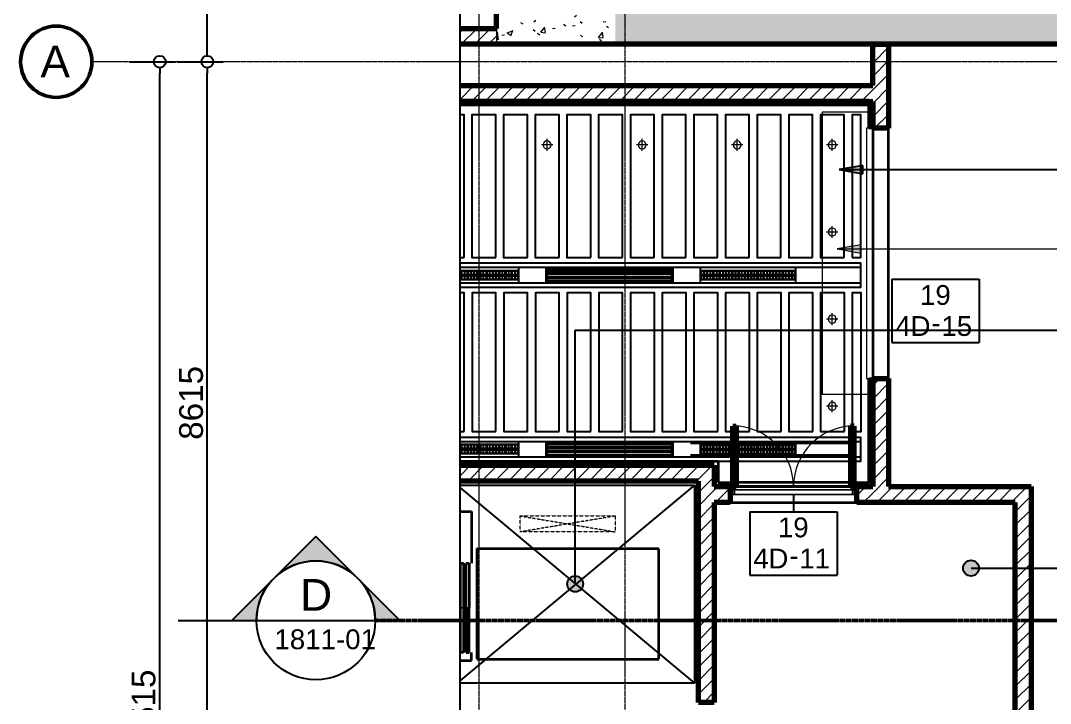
# Model space of a CAD drawing. Header units: millimetres. Extents: x -854916 to -774632, y -17723 to 22431.
# Drawn here: x -854916 to -841913, y 4092 to 12714 of the extents above; entities that cross this region are included whole.
import ezdxf
from ezdxf.enums import TextEntityAlignment as Align
from ezdxf.xclip import XClip

# ---------------------------------------------------------------- set-up
doc = ezdxf.new("R2010")
doc.units = ezdxf.units.MM
doc.header["$XCLIPFRAME"] = 2
for name, pattern in [('DPA_Grid _ Level 100', [10, 5.5, -1.6, 1.3, -1.6]), ('DPA_Hidden 500', [1.4, 0.8, -0.6]), ('DPA_Overhead 100', [2.75, 1.75, -1]), ('Hidden', [7.2, 4.7, -2.5]), ('Overhead', [3.96875, 2.38125, -1.5875])]:
    doc.linetypes.add(name, pattern=pattern)
for name, color, linetype in [('000 - WIPEOUT', 250, 'Continuous'), ('001 - ASCESSORIES', 251, 'Continuous'), ('A04_TUBE SERIES', 2, 'Continuous'), ('A11_ALU.SOLID SHEET', 2, 'Continuous')]:
    doc.layers.add(name, color=color, linetype=linetype)
for name, color, linetype, lineweight in [('008 - LIGHTING', 1, 'Continuous', 9), ('_ _ A-DETL-OPENING', 1, 'Continuous', 25), ('A-ANNO-DIMS', 1, 'Continuous', 9), ('A-DETL-GENF', 2, 'Continuous', 9), ('A-DETL-GENF-HDLN', 2, 'Overhead', 9), ('A-DOOR', 3, 'Continuous', 70), ('A-DOOR-E', 2, 'Continuous', 25), ('A-DOOR-FRAM', 3, 'Continuous', 25), ('A-DOOR-HDLN', 2, 'Continuous', 9), ('A-DOOR-IDEN', 3, 'Continuous', 25), ('A-FLOR-OVHD', 2, 'DPA_Overhead 100', 25), ('A-GENM', 1, 'Continuous', 9), ('A-GENM-HDLN', 2, 'DPA_Hidden 500', 9), ('A-ROOM-IDEN', 3, 'Continuous', 25), ('A-WALL', 5, 'Continuous', 35), ('A-WALL-FNSH', 2, 'Continuous', 35), ('A-WALL-PATT', 1, 'Continuous', 35), ('E-LITE-EQPM', 2, 'Continuous', 35), ('G-ANNO-SECL', 3, 'Continuous', 9), ('G-ANNO-TEXT', 3, 'Continuous', 9), ('S-GRID', 251, 'Continuous', 9), ('S-GRID-IDEN', 3, 'Continuous', 50), ('WALL-E', 2, 'Continuous', 35)]:
    doc.layers.add(name, color=color, linetype=linetype, lineweight=lineweight)
doc.styles.add('Arial', font='arial.ttf', dxfattribs={"height": 400})
doc.styles.add('Arial_1', font='arial.ttf', dxfattribs={"height": 250})
doc.styles.add('Arial_2', font='arial.ttf', dxfattribs={"height": 300})
doc.styles.add('Arial_3', font='arial.ttf', dxfattribs={"height": 2.5})
doc.dimstyles.new('DPA-DIM-3_0_C-C', dxfattribs={"dimscale": 304.8, "dimtxt": 306.07782, "dimasz": 0.492126, "dimexe": 0.656168, "dimexo": 0.0625, "dimgap": 0.164042, "dimtad": 1, "dimdec": 0, "dimzin": 0, "dimdsep": 46, "dimtxsty": 'Arial_2', "dimblk1": 'DOTBLANK', "dimblk2": 'DOTBLANK', "dimsah": 1, "dimcen": 0.09, "dimdle": 0.656168, "dimadec": 8, "dimazin": 0, "dimtfac": 1, "dimtdec": 4, "dimtix": 1, "dimtmove": 0, "dimatfit": 3, "dimfxl": 1.312336, "dimfxlon": 1, "dimtvp": 1, "dimtolj": 1, "dimtzin": 0, "dimarcsym": 2})
pattern_1 = [(50, (0, 0), (728.7365, -63.75582), [76.2, -838.2]), (355, (0, 0), (-140.9716, 764.2276), [60.96, -670.56]), (100.451, (60.7, -5.3), (587.77, 700.46675), [64.76, -712.36]), (46.184, (0, 203.2), (1084.3162, -168.171), [114.3, -1257.3]), (96.636, (90.4, 189.2), (949.6099, 989.7098), [97.14, -1068.54]), (351.184, (0, 203.2), (949.6206, 989.7012), [91.44, -1005.84]), (21, (101.6, 152.4), (606.45787, -409.06057), [76.2, -838.2]), (326, (101.6, 152.4), (247.20834, 736.7529), [60.96, -670.56]), (71.451, (152.14, 118.3), (853.66825, 327.6855), [64.76, -712.36]), (37.5, (0, 0), (12.35469, 338.22012), [33.528, -628.904, 33.528, -647.192, -673.1]), (37.5, (0, 0), (12.35469, 338.22012), [-1343.152, 33.528, -639.572]), (7.5, (0, 0), (267.27887, 400.72213), [33.528, -354.584, 33.528, -613.664, -256.54]), (7.5, (0, 0), (267.27887, 400.72213), [-1035.304, 33.528, -223.012]), (327.5, (-226.57, 0), (542.36333, -22.915345), [33.528, -220.472, 33.528, -758.952, -1051.56]), (327.5, (-226.57, 0), (542.36333, -22.915345), [-1046.48, 33.528, -1018.032]), (317.5, (-328.17, 0), (592.51696, 101.7071), [33.528, -296.672, 33.528, -492.76, -746.76]), (317.5, (-328.17, 0), (592.51696, 101.7071), [-856.488, 33.528, -713.232])]
pattern_2 = [(45, (0, 0), (-84.852814, 84.852814), [])]
pattern_3 = [(45, (0, 0), (-212.13203, 212.13203), []), (135, (0, 0), (-212.13203, -212.13203), [])]

# ---------------------------------------------------------------- blocks, each defined once
blk = doc.blocks.new('LIFT-OTIS - Lift - 1400x2300-For Station-11454546-4231-01 ENLARGED MULTI-PURPOSE LEVEL - REFLECTED CEILING PLAN - SHEET 2')
at = {"layer": 'A-DETL-GENF-HDLN'}
for p, q in [((-1034, 2175), (-834, 2175)), ((-1034, 975), (-1034, 2175)), ((-1034, 2175), (-834, 975)), ((-1034, 975), (-834, 2175)), ((-834, 2175), (-834, 975)), ((-834, 975), (-1034, 975))]:
    blk.add_line(p, q, dxfattribs=at)
at = {"layer": 'A-GENM', "linetype": 'Hidden', "lineweight": 35}
for p, q in [((-625, 425), (-625, 2725)), ((775, 2725), (-625, 2725)), ((775, 425), (775, 2725)), ((-625, 425), (775, 425)), ((-1090, 360), (-440, 360)), ((-1090, 210), (-1090, 360)), ((-440, 290), (-440, 330)), ((-440, 330), (125, 330)), ((125, 290), (-440, 290)), ((-440, 220), (-440, 260)), ((-440, 260), (125, 260)), ((690, 330), (125, 330)), ((125, 290), (690, 290)), ((125, 260), (690, 260)), ((790, 360), (690, 360)), ((690, 290), (690, 330)), ((690, 260), (690, 220)), ((790, 210), (790, 360)), ((125, 220), (-440, 220)), ((690, 220), (125, 220))]:
    blk.add_line(p, q, dxfattribs=at)
at = {"layer": 'A-GENM'}
for p, q in [((125, 330), (125, 290)), ((125, 260), (125, 220)), ((125, 220), (125, 260))]:
    blk.add_line(p, q, dxfattribs=at)
at = {"layer": 'A-GENM-HDLN'}
blk.add_line((775, 425), (775, 1350), dxfattribs=at)
blk = doc.blocks.new('M_Door-Overhead-Rolling - RS-18924031-4231-01 ENLARGED MULTI-PURPOSE LEVEL - REFLECTED CEILING PLAN - SHEET 2')
at = {"layer": 'A-DOOR', "lineweight": 9}
for p, q in [((1580, -100), (-1580, -100)), ((-1580, -100), (-1580, -180)), ((1580, -180), (1580, -100)), ((-1580, -180), (1580, -180))]:
    blk.add_line(p, q, dxfattribs=at)
at = {"layer": 'A-DOOR-HDLN'}
for p, q in [((-1783.2, -100), (-1580, -100)), ((-1783.2, -100), (-1783.2, -738.8)), ((1580, -100), (1783.2, -100)), ((1783.2, -100), (1783.2, -738.8)), ((-1783.2, -738.8), (1783.2, -738.8))]:
    blk.add_line(p, q, dxfattribs=at)
blk = doc.blocks.new('DPA_DR-DB-SW - D22_1600x2550 mm-12779480-4231-01 ENLARGED MULTI-PURPOSE LEVEL - REFLECTED CEILING PLAN - SHEET 2')
at = {"layer": 'A-DOOR'}
for p, q in [((-765, 871.35), (-722, 871.35)), ((-765, 106.35), (-765, 871.35)), ((-722, 871.35), (-722, 106.35)), ((722, 871.35), (722, 106.35)), ((765, 871.35), (722, 871.35)), ((765, 106.35), (765, 871.35)), ((-722, 106.35), (-765, 106.35)), ((722, 106.35), (765, 106.35))]:
    blk.add_line(p, q, dxfattribs=at)
at = {"layer": 'A-DOOR-E', "lineweight": 9}
for centre, start, end in [((-765, 106.35), 360, 90), ((765, 106.35), 90, 180)]:
    blk.add_arc(centre, 765, start, end, dxfattribs=at)
at = {"layer": 'A-DOOR-FRAM'}
for p, q in [((-800, 106.35), (-765, 106.35)), ((-800, 6.35), (-800, 106.35)), ((-750, 6.35), (-800, 6.35)), ((-765, 106.35), (-765, 63.35)), ((-765, 63.35), (-750, 63.35)), ((-750, 63.35), (-750, 6.35)), ((750, 6.35), (750, 63.35)), ((750, 63.35), (765, 63.35)), ((800, 6.35), (750, 6.35)), ((765, 63.35), (765, 106.35)), ((765, 106.35), (800, 106.35)), ((800, 106.35), (800, 6.35))]:
    blk.add_line(p, q, dxfattribs=at)
at = {"layer": 'A-DOOR-FRAM', "lineweight": 9}
for p, q in [((-800, 106.35), (800, 106.35)), ((-800, 6.35), (-800, 106.35)), ((800, 6.35), (-800, 6.35)), ((765, 106.35), (-765, 106.35)), ((-765, 106.35), (-765, 63.35)), ((-765, 63.35), (765, 63.35)), ((750, 63.35), (-750, 63.35)), ((-750, 63.35), (-750, 6.35)), ((-750, 6.35), (750, 6.35)), ((750, 6.35), (750, 63.35)), ((765, 63.35), (765, 106.35)), ((800, 106.35), (800, 6.35))]:
    blk.add_line(p, q, dxfattribs=at)
blk = doc.blocks.new('LGF_DL_SAA_LowPower_DL1a - LGF_DL_SAA_LowPower_DL1a-8832329-4231-01 ENLARGED MULTI-PURPOSE LEVEL - REFLECTED CEILING PLAN - SHEET 2')
at = {"layer": 'A-DETL-GENF'}
for p, q in [((72.5, 0), (-72.5, 0)), ((0, 75), (0, -75))]:
    blk.add_line(p, q, dxfattribs=at)
blk.add_circle((0, 0), 50, dxfattribs=at)
blk = doc.blocks.new('Section - Section Head-531884-4231-01 ENLARGED MULTI-PURPOSE LEVEL - REFLECTED CEILING PLAN - SHEET 2')
at = {"layer": 'G-ANNO-SECL'}
h = blk.add_hatch(color=256, dxfattribs=at)
edge = h.paths.add_edge_path()
edge.add_line((-12.8, 5.3), (-7.5, 10.61))
edge.add_line((-7.5, 10.61), (-2.2, 5.3))
edge.add_arc((-7.5, 0), 7.5, 45, 135)
h = blk.add_hatch(color=256, dxfattribs=at)
edge = h.paths.add_edge_path()
edge.add_arc((-7.5, 0), 7.5, 0, 45)
edge.add_line((-2.2, 5.3), (3.11, 0))
edge.add_line((3.11, 0), (0, 0))
edge = h.paths.add_edge_path()
edge.add_line((-15, 0), (-18.11, 0))
edge.add_line((-18.11, 0), (-12.8, 5.3))
edge.add_arc((-7.5, 0), 7.5, 135, 180)
at = {"layer": 'G-ANNO-SECL', "lineweight": 25}
for p, q in [((-7.5, 10.61), (-18.11, 0)), ((-7.5, 10.61), (-12.8, 5.3)), ((3.11, 0), (-7.5, 10.61)), ((-2.2, 5.3), (-7.5, 10.61)), ((-12.8, 5.3), (-18.11, 0)), ((3.11, 0), (-2.2, 5.3)), ((-18.11, 0), (-15, 0)), ((-18.11, 0), (-15, 0)), ((0, 0), (3.11, 0)), ((0, 0), (3.11, 0))]:
    blk.add_line(p, q, dxfattribs=at)
blk.add_circle((-7.5, 0), 7.5, dxfattribs=at)
for start, end in [(45, 135), (135, 180), (0, 45)]:
    blk.add_arc((-7.5, 0), 7.5, start, end, dxfattribs=at)
blk = doc.blocks.new('DPA_Door Tag - Standard-4918896-4231-01 ENLARGED MULTI-PURPOSE LEVEL - REFLECTED CEILING PLAN - SHEET 2')
at = {"layer": 'A-DOOR-IDEN'}
for p, q in [((-5.5, 4), (-5.5, -4)), ((-5.5, 4), (5.5, 4)), ((5.5, 4), (5.5, -4)), ((-5.5, -4), (5.5, -4))]:
    blk.add_line(p, q, dxfattribs=at)
at = {"layer": 'A-DOOR-IDEN', "lineweight": 9, "insert": (-0.53, -0.28), "char_height": 2.5, "width": 1.443, "attachment_point": 1, "style": 'Arial_3'}
blk.add_mtext('-', dxfattribs=at)
blk = doc.blocks.new('*U226')
blk.add_wipeout([(-25, 0), (25, 0), (25, 26550), (-25, 26550)]).dxf.layer = '000 - WIPEOUT'
at = {"layer": 'A04_TUBE SERIES', "color": 0}
blk.add_lwpolyline([(-25, 0), (25, 0), (25, 26550), (-25, 26550)], close=True, dxfattribs=at)
at = {"layer": 'Defpoints', "color": 250, "flags": 1}
blk.add_attdef('EXTR.OVL-LENGTH_', (-33, -9), '', height=5, dxfattribs=at)
blk = doc.blocks.new('*U227')
blk.add_wipeout([(-25, 0), (25, 0), (25, 26550), (-25, 26550)]).dxf.layer = '000 - WIPEOUT'
at = {"layer": 'A04_TUBE SERIES', "color": 0}
blk.add_lwpolyline([(-25, 0), (25, 0), (25, 26550), (-25, 26550)], close=True, dxfattribs=at)
at = {"layer": 'Defpoints', "color": 250, "flags": 1}
blk.add_attdef('EXTR.OVL-LENGTH_', (-33, -9), '', height=5, dxfattribs=at)
blk = doc.blocks.new('*U223')
at = {"color": 1}
blk.add_wipeout([(600, -60), (-600, -60), (-600, 60), (600, 60)], dxfattribs=at).dxf.layer = '000 - WIPEOUT'
at = {"layer": '001 - ASCESSORIES', "color": 0}
blk.add_lwpolyline([(600, -60), (-600, -60), (-600, 60), (600, 60)], close=True, dxfattribs=at)
at = {"layer": '001 - ASCESSORIES'}
for points in [[(-593, -55), (-598, -55), (-598, 55), (-593, 55)], [(595, -55), (-595, -55), (-595, 55), (595, 55)], [(-559, -55), (-554, -55), (-554, 55), (-559, 55)], [(-514, -55), (-519, -55), (-519, 55), (-514, 55)], [(-479, -55), (-474, -55), (-474, 55), (-479, 55)], [(-435, -55), (-440, -55), (-440, 55), (-435, 55)], [(-400, -55), (-395, -55), (-395, 55), (-400, 55)], [(-355, -55), (-360, -55), (-360, 55), (-355, 55)], [(-320, -55), (-315, -55), (-315, 55), (-320, 55)], [(-276, -55), (-281, -55), (-281, 55), (-276, 55)], [(-241, -55), (-236, -55), (-236, 55), (-241, 55)], [(-196, -55), (-201, -55), (-201, 55), (-196, 55)], [(-161, -55), (-156, -55), (-156, 55), (-161, 55)], [(-117, -55), (-122, -55), (-122, 55), (-117, 55)], [(-82, -55), (-77, -55), (-77, 55), (-82, 55)], [(-37, -55), (-42, -55), (-42, 55), (-37, 55)], [(-3, -55), (3, -55), (3, 55), (-3, 55)], [(42, -55), (37, -55), (37, 55), (42, 55)], [(77, -55), (82, -55), (82, 55), (77, 55)], [(122, -55), (117, -55), (117, 55), (122, 55)], [(156, -55), (161, -55), (161, 55), (156, 55)], [(201, -55), (196, -55), (196, 55), (201, 55)], [(236, -55), (241, -55), (241, 55), (236, 55)], [(281, -55), (276, -55), (276, 55), (281, 55)], [(315, -55), (320, -55), (320, 55), (315, 55)], [(360, -55), (355, -55), (355, 55), (360, 55)], [(395, -55), (400, -55), (400, 55), (395, 55)], [(440, -55), (435, -55), (435, 55), (440, 55)], [(474, -55), (479, -55), (479, 55), (474, 55)], [(519, -55), (514, -55), (514, 55), (519, 55)], [(554, -55), (559, -55), (559, 55), (554, 55)], [(598, -55), (593, -55), (593, 55), (598, 55)]]:
    blk.add_lwpolyline(points, close=True, dxfattribs=at)
for points in [[(-593, 10), (-559, 10)], [(-554, 10), (-519, 10)], [(-514, 10), (-479, 10)], [(-474, 10), (-440, 10)], [(-435, 10), (-400, 10)], [(-395, 10), (-360, 10)], [(-355, 10), (-320, 10)], [(-315, 10), (-281, 10)], [(-276, 10), (-241, 10)], [(-236, 10), (-201, 10)], [(-196, 10), (-161, 10)], [(-156, 10), (-122, 10)], [(-117, 10), (-82, 10)], [(-77, 10), (-42, 10)], [(-37, 10), (-3, 10)], [(3, 10), (37, 10)], [(42, 10), (77, 10)], [(82, 10), (117, 10)], [(122, 10), (156, 10)], [(161, 10), (196, 10)], [(201, 10), (236, 10)], [(241, 10), (276, 10)], [(281, 10), (315, 10)], [(320, 10), (355, 10)], [(360, 10), (395, 10)], [(400, 10), (435, 10)], [(440, 10), (474, 10)], [(479, 10), (514, 10)], [(519, 10), (554, 10)], [(559, 10), (593, 10)], [(-593, -10), (-559, -10)], [(-554, -10), (-519, -10)], [(-514, -10), (-479, -10)], [(-474, -10), (-440, -10)], [(-435, -10), (-400, -10)], [(-395, -10), (-360, -10)], [(-355, -10), (-320, -10)], [(-315, -10), (-281, -10)], [(-276, -10), (-241, -10)], [(-236, -10), (-201, -10)], [(-196, -10), (-161, -10)], [(-156, -10), (-122, -10)], [(-117, -10), (-82, -10)], [(-77, -10), (-42, -10)], [(-37, -10), (-3, -10)], [(3, -10), (37, -10)], [(42, -10), (77, -10)], [(82, -10), (117, -10)], [(122, -10), (156, -10)], [(161, -10), (196, -10)], [(201, -10), (236, -10)], [(241, -10), (276, -10)], [(281, -10), (315, -10)], [(320, -10), (355, -10)], [(360, -10), (395, -10)], [(400, -10), (435, -10)], [(440, -10), (474, -10)], [(479, -10), (514, -10)], [(519, -10), (554, -10)], [(559, -10), (593, -10)]]:
    blk.add_lwpolyline(points, dxfattribs=at)
blk = doc.blocks.new('*U280')
blk.add_point((0, 0))
at = {"layer": 'Defpoints', "color": 250}
blk.add_text('AL.SHEET-HAT-TYPE-C', height=7, rotation=270, dxfattribs=at).set_placement((15, 0), align=Align.BOTTOM_CENTER)
blk.add_wipeout([(0, -100), (350, -100), (350, 100), (0, 100)]).dxf.layer = '000 - WIPEOUT'
at = {"layer": 'A11_ALU.SOLID SHEET', "color": 0}
blk.add_lwpolyline([(0, -100), (350, -100), (350, 100), (0, 100)], close=True, dxfattribs=at)
blk = doc.blocks.new('*U220')
at = {"layer": '001 - ASCESSORIES', "color": 0, "linetype": 'ByBlock'}
blk.add_lwpolyline([(800, 87), (-800, 87), (-800, -87), (800, -87)], close=True, dxfattribs=at)
at = {"layer": '001 - ASCESSORIES', "linetype": 'ByBlock'}
for points in [[(-782, 69), (782, 69), (782, -69), (-782, -69)], [(782, 36), (-782, 36), (-782, 16), (782, 16)], [(-782, -16), (782, -16), (782, -36), (-782, -36)]]:
    blk.add_lwpolyline(points, close=True, dxfattribs=at)
for points in [[(782, 26), (-782, 26)], [(-782, -26), (782, -26)]]:
    blk.add_lwpolyline(points, dxfattribs=at)
blk = doc.blocks.new('*U222')
blk.add_wipeout([(-25, 0), (25, 0), (25, 12350), (-25, 12350)]).dxf.layer = '000 - WIPEOUT'
at = {"layer": 'A04_TUBE SERIES', "color": 0}
blk.add_lwpolyline([(-25, 0), (25, 0), (25, 12350), (-25, 12350)], close=True, dxfattribs=at)
at = {"layer": 'Defpoints', "color": 250, "flags": 1}
blk.add_attdef('EXTR.OVL-LENGTH_', (-33, -9), '', height=5, dxfattribs=at)
blk = doc.blocks.new('*U377')
blk.add_point((0, 0))
at = {"layer": 'Defpoints', "color": 250}
blk.add_text('AL.SHEET-HAT-TYPE-C', height=7, rotation=270, dxfattribs=at).set_placement((15, 0), align=Align.BOTTOM_CENTER)
blk.add_wipeout([(0, -100), (824, -100), (824, 100), (0, 100)]).dxf.layer = '000 - WIPEOUT'
at = {"layer": 'A11_ALU.SOLID SHEET', "color": 0}
blk.add_lwpolyline([(0, -100), (824, -100), (824, 100), (0, 100)], close=True, dxfattribs=at)
blk = doc.blocks.new('*U346')
at = {"color": 3}
for points in [[(-875, 5950), (875, 5950), (875, 5650), (-875, 5650)], [(-875, 5550), (875, 5550), (875, 5250), (-875, 5250)], [(-875, 5150), (875, 5150), (875, 4850), (-875, 4850)], [(-875, 4750), (875, 4750), (875, 4450), (-875, 4450)], [(-875, 4350), (875, 4350), (875, 4050), (-875, 4050)], [(-875, 3950), (875, 3950), (875, 3650), (-875, 3650)], [(-875, 3550), (875, 3550), (875, 3250), (-875, 3250)], [(-875, 3150), (875, 3150), (875, 2850), (-875, 2850)], [(-875, 2750), (875, 2750), (875, 2450), (-875, 2450)], [(-875, 2350), (875, 2350), (875, 2050), (-875, 2050)], [(-875, 1950), (875, 1950), (875, 1650), (-875, 1650)], [(-875, 1550), (875, 1550), (875, 1250), (-875, 1250)], [(-875, 1150), (875, 1150), (875, 850), (-875, 850)], [(-875, 750), (875, 750), (875, 450), (-875, 450)], [(-875, 350), (875, 350), (875, 50), (-875, 50)], [(-875, -50), (875, -50), (875, -350), (-875, -350)], [(-875, -450), (875, -450), (875, -750), (-875, -750)], [(-875, -850), (875, -850), (875, -1150), (-875, -1150)], [(-875, -1250), (875, -1250), (875, -1550), (-875, -1550)], [(-875, -1650), (875, -1650), (875, -1950), (-875, -1950)], [(-875, -2050), (875, -2050), (875, -2350), (-875, -2350)], [(-875, -2450), (875, -2450), (875, -2750), (-875, -2750)], [(-875, -2850), (875, -2850), (875, -3150), (-875, -3150)], [(-875, -3250), (875, -3250), (875, -3550), (-875, -3550)], [(-875, -3650), (875, -3650), (875, -3950), (-875, -3950)], [(-875, -4050), (875, -4050), (875, -4350), (-875, -4350)], [(-875, -4450), (875, -4450), (875, -4750), (-875, -4750)], [(-875, -4850), (875, -4850), (875, -5150), (-875, -5150)], [(-875, -5250), (875, -5250), (875, -5550), (-875, -5550)], [(-875, -5650), (875, -5650), (875, -5950), (-875, -5950)]]:
    blk.add_wipeout(points, dxfattribs=at).dxf.layer = '000 - WIPEOUT'
at = {"layer": 'A11_ALU.SOLID SHEET', "color": 0, "linetype": 'ByBlock'}
for points in [[(-875, 5650), (875, 5650), (875, 5950), (-875, 5950)], [(-875, 5250), (875, 5250), (875, 5550), (-875, 5550)], [(-875, 4850), (875, 4850), (875, 5150), (-875, 5150)], [(-875, 4450), (875, 4450), (875, 4750), (-875, 4750)], [(-875, 4050), (875, 4050), (875, 4350), (-875, 4350)], [(-875, 3650), (875, 3650), (875, 3950), (-875, 3950)], [(-875, 3250), (875, 3250), (875, 3550), (-875, 3550)], [(-875, 2850), (875, 2850), (875, 3150), (-875, 3150)], [(-875, 2450), (875, 2450), (875, 2750), (-875, 2750)], [(-875, 2050), (875, 2050), (875, 2350), (-875, 2350)], [(-875, 1650), (875, 1650), (875, 1950), (-875, 1950)], [(-875, 1250), (875, 1250), (875, 1550), (-875, 1550)], [(-875, 850), (875, 850), (875, 1150), (-875, 1150)], [(-875, 450), (875, 450), (875, 750), (-875, 750)], [(-875, 50), (875, 50), (875, 350), (-875, 350)], [(-875, -350), (875, -350), (875, -50), (-875, -50)], [(-875, -750), (875, -750), (875, -450), (-875, -450)], [(-875, -1150), (875, -1150), (875, -850), (-875, -850)], [(-875, -1550), (875, -1550), (875, -1250), (-875, -1250)], [(-875, -1950), (875, -1950), (875, -1650), (-875, -1650)], [(-875, -2350), (875, -2350), (875, -2050), (-875, -2050)], [(-875, -2750), (875, -2750), (875, -2450), (-875, -2450)], [(-875, -3150), (875, -3150), (875, -2850), (-875, -2850)], [(-875, -3550), (875, -3550), (875, -3250), (-875, -3250)], [(-875, -3950), (875, -3950), (875, -3650), (-875, -3650)], [(-875, -4350), (875, -4350), (875, -4050), (-875, -4050)], [(-875, -4750), (875, -4750), (875, -4450), (-875, -4450)], [(-875, -5150), (875, -5150), (875, -4850), (-875, -4850)], [(-875, -5550), (875, -5550), (875, -5250), (-875, -5250)], [(-875, -5950), (875, -5950), (875, -5650), (-875, -5650)]]:
    blk.add_lwpolyline(points, close=True, dxfattribs=at)
blk = doc.blocks.new('*U347')
at = {"color": 3}
for points in [[(-900, 2550), (900, 2550), (900, 2250), (-900, 2250)], [(-900, 2150), (900, 2150), (900, 1850), (-900, 1850)], [(-900, 1750), (900, 1750), (900, 1450), (-900, 1450)], [(-900, 1350), (900, 1350), (900, 1050), (-900, 1050)], [(-900, 950), (900, 950), (900, 650), (-900, 650)], [(-900, 550), (900, 550), (900, 250), (-900, 250)], [(-900, 150), (900, 150), (900, -150), (-900, -150)], [(-900, -250), (900, -250), (900, -550), (-900, -550)], [(-900, -650), (900, -650), (900, -950), (-900, -950)], [(-900, -1050), (900, -1050), (900, -1350), (-900, -1350)], [(-900, -1450), (900, -1450), (900, -1750), (-900, -1750)], [(-900, -1850), (900, -1850), (900, -2150), (-900, -2150)], [(-900, -2250), (900, -2250), (900, -2550), (-900, -2550)]]:
    blk.add_wipeout(points, dxfattribs=at).dxf.layer = '000 - WIPEOUT'
at = {"layer": 'A11_ALU.SOLID SHEET', "color": 0, "linetype": 'ByBlock'}
for points in [[(-900, 2250), (900, 2250), (900, 2550), (-900, 2550)], [(-900, 1850), (900, 1850), (900, 2150), (-900, 2150)], [(-900, 1450), (900, 1450), (900, 1750), (-900, 1750)], [(-900, 1050), (900, 1050), (900, 1350), (-900, 1350)], [(-900, 650), (900, 650), (900, 950), (-900, 950)], [(-900, 250), (900, 250), (900, 550), (-900, 550)], [(-900, -150), (900, -150), (900, 150), (-900, 150)], [(-900, -550), (900, -550), (900, -250), (-900, -250)], [(-900, -950), (900, -950), (900, -650), (-900, -650)], [(-900, -1350), (900, -1350), (900, -1050), (-900, -1050)], [(-900, -1750), (900, -1750), (900, -1450), (-900, -1450)], [(-900, -2150), (900, -2150), (900, -1850), (-900, -1850)], [(-900, -2550), (900, -2550), (900, -2250), (-900, -2250)]]:
    blk.add_lwpolyline(points, close=True, dxfattribs=at)
blk = doc.blocks.new('*U251')
at = {"layer": 'Defpoints'}
blk.add_point((0, 0), dxfattribs=at)
blk.add_wipeout([(900, 250), (900, 360), (-900, 360), (-900, 250)]).dxf.layer = '000 - WIPEOUT'
at = {"layer": 'A11_ALU.SOLID SHEET', "color": 0}
blk.add_lwpolyline([(900, 250), (900, 360), (-900, 360), (-900, 250)], close=True, dxfattribs=at)
at = {"layer": 'Defpoints'}
blk.add_point((0, 400), dxfattribs=at)
blk = doc.blocks.new('*U298')
at = {"layer": 'Defpoints'}
blk.add_point((0, 0), dxfattribs=at)
blk.add_wipeout([(875, 250), (875, 360), (-875, 360), (-875, 250)]).dxf.layer = '000 - WIPEOUT'
at = {"layer": 'A11_ALU.SOLID SHEET', "color": 0}
blk.add_lwpolyline([(875, 250), (875, 360), (-875, 360), (-875, 250)], close=True, dxfattribs=at)
at = {"layer": 'Defpoints'}
blk.add_point((0, 400), dxfattribs=at)
blk = doc.blocks.new('*U384')
at = {"layer": 'A11_ALU.SOLID SHEET', "linetype": 'ByBlock', "rotation": 90}
for name, p in [('*U347', (-102385, 7045)), ('*U346', (-105782, 4820))]:
    blk.add_blockref(name, p, dxfattribs=at)
at = {"layer": 'A11_ALU.SOLID SHEET', "color": 1}
for name, p in [('*U280', (-103949, 5920)), ('*U377', (-100449, 5920)), ('*U280', (-103949, 3725)), ('*U377', (-100449, 3720))]:
    blk.add_blockref(name, p, dxfattribs=at)
at = {"layer": '008 - LIGHTING'}
for p in [(-104549, 5920), (-101049, 5920), (-104549, 3725), (-101049, 3720)]:
    blk.add_blockref('*U223', p, dxfattribs=at)
at = {"layer": 'A11_ALU.SOLID SHEET', "color": 0, "linetype": 'ByBlock', "rotation": 270.0000000000007}
for name, p in [('*U251', (-99985, 7045)), ('*U298', (-99982, 4820))]:
    blk.add_blockref(name, p, dxfattribs=at)
at = {"layer": 'A11_ALU.SOLID SHEET', "color": 1}
for p in [(-101999, 5920), (-101999, 3720)]:
    blk.add_blockref('*U280', p, dxfattribs=at)
at = {"layer": '008 - LIGHTING'}
for p in [(-102799, 5920), (-102799, 3720)]:
    blk.add_blockref('*U220', p, dxfattribs=at)
at = {"layer": 'A04_TUBE SERIES', "linetype": 'ByBlock', "rotation": 270}
for name, p in [('*U222', (-111975, 6045)), ('*U222', (-111975, 5795)), ('*U227', (-126175, 3845)), ('*U226', (-126175, 3595))]:
    blk.add_blockref(name, p, dxfattribs=at)
blk = doc.blocks.new('Grid - 100 Scale-2291345-4231-01 ENLARGED MULTI-PURPOSE LEVEL - REFLECTED CEILING PLAN - SHEET 2')
at = {"layer": 'S-GRID-IDEN'}
blk.add_circle((0, 0), 4.5, dxfattribs=at)
blk = doc.blocks.new('_DotBlank')
at = {"color": 0, "linetype": 'ByBlock', "lineweight": -2}
blk.add_line((-0.5, 0), (-1, 0), dxfattribs=at)
blk.add_circle((0, 0), 0.5, dxfattribs=at)
blk = doc.blocks.new('*D707')
at = {"layer": 'A-ANNO-DIMS', "color": 0, "lineweight": -2, "transparency": 16777216}
for p, q in [((-6258, 8615), (-5677, 8615)), ((-5877, -7750), (-5877, 8465)), ((-6258, -7900), (-5677, -7900))]:
    blk.add_line(p, q, dxfattribs=at)
at = {"layer": 'Defpoints', "color": 0, "transparency": 16777216}
for p in [(-6277, 8615), (-5877, 8615), (-6277, -7900)]:
    blk.add_point(p, dxfattribs=at)
at = {"layer": 'A-ANNO-DIMS', "color": 0, "lineweight": -2, "transparency": 16777216, "xscale": 150, "yscale": 150, "zscale": 150}
for p, rotation in [((-5877, 8615), 90), ((-5877, -7900), 270)]:
    blk.add_blockref('_DotBlank', p, dxfattribs=dict(at, rotation=rotation))
at = {"layer": 'A-ANNO-DIMS', "color": 0, "transparency": 16777216, "insert": (-6080, 357), "char_height": 300, "width": 1384.41, "attachment_point": 5, "rotation": 90, "style": 'Arial_2'}
blk.add_mtext('\\A1;16515', dxfattribs=at)
blk = doc.blocks.new('*D664')
at = {"layer": 'A-ANNO-DIMS', "color": 0, "lineweight": -2, "transparency": 16777216}
for p, q in [((-5658, 8615), (-5077, 8615)), ((-5277, 150), (-5277, 8465)), ((-5658, 0), (-5077, 0))]:
    blk.add_line(p, q, dxfattribs=at)
at = {"layer": 'Defpoints', "color": 0, "transparency": 16777216}
for p in [(-5677, 8615), (-5277, 8615), (-5677, 0)]:
    blk.add_point(p, dxfattribs=at)
at = {"layer": 'A-ANNO-DIMS', "color": 0, "lineweight": -2, "transparency": 16777216, "xscale": 150, "yscale": 150, "zscale": 150}
for p, rotation in [((-5277, 8615), 90), ((-5277, 0), 270)]:
    blk.add_blockref('_DotBlank', p, dxfattribs=dict(at, rotation=rotation))
at = {"layer": 'A-ANNO-DIMS', "color": 0, "transparency": 16777216, "insert": (-5480, 4307), "char_height": 300, "width": 1107.53, "attachment_point": 5, "rotation": 90, "style": 'Arial_2'}
blk.add_mtext('\\A1;8615', dxfattribs=at)
blk = doc.blocks.new('*D668')
at = {"layer": 'A-ANNO-DIMS', "color": 0, "lineweight": -2, "transparency": 16777216}
for p, q in [((-5658, 12673), (-5077, 12673)), ((-5277, 8765), (-5277, 12523)), ((-5658, 8615), (-5077, 8615))]:
    blk.add_line(p, q, dxfattribs=at)
at = {"layer": 'Defpoints', "color": 0, "transparency": 16777216}
for p in [(-5677, 12673), (-5277, 12673), (-5677, 8615)]:
    blk.add_point(p, dxfattribs=at)
at = {"layer": 'A-ANNO-DIMS', "color": 0, "lineweight": -2, "transparency": 16777216, "xscale": 150, "yscale": 150, "zscale": 150}
for p, rotation in [((-5277, 12673), 90), ((-5277, 8615), 270)]:
    blk.add_blockref('_DotBlank', p, dxfattribs=dict(at, rotation=rotation))
at = {"layer": 'A-ANNO-DIMS', "color": 0, "transparency": 16777216, "insert": (-5480, 10644), "char_height": 300, "width": 1107.53, "attachment_point": 5, "rotation": 90, "style": 'Arial_2'}
blk.add_mtext('\\A1;4058', dxfattribs=at)
blk = doc.blocks.new('*U662')
at = {"layer": '_ _ A-DETL-OPENING'}
for p, q in [((875, 3270), (-2090.1, 799.1)), ((-2090.1, 3270), (875, 3270)), ((875, 3270), (875, 770)), ((-2090.1, 3240.9), (875, 770)), ((875, 770), (-2090.1, 770))]:
    blk.add_line(p, q, dxfattribs=at)
at = {"layer": 'S-GRID', "linetype": 'DPA_Grid _ Level 100'}
for p, q in [((-1845, -21302.2), (-1845, 16962)), ((0, -21302.2), (0, 16962)), ((68400, 8615), (-6734, 8615))]:
    blk.add_line(p, q, dxfattribs=at)
at = {"layer": 'S-GRID-IDEN', "xscale": 99.99999999999993, "yscale": 99.99999999999993, "zscale": 99.99999999999993, "rotation": 89.9999999999998}
blk.add_blockref('Grid - 100 Scale-2291345-4231-01 ENLARGED MULTI-PURPOSE LEVEL - REFLECTED CEILING PLAN - SHEET 2', (-7184, 8615), dxfattribs=at)
at = {"layer": 'S-GRID-IDEN', "lineweight": 9, "insert": (-7383.7, 8818.9), "char_height": 400, "width": 456.962, "attachment_point": 1, "style": 'Arial'}
blk.add_mtext('A', dxfattribs=at)
at = {"layer": 'A-ANNO-DIMS'}
for base, p1, p2, override, picture, middle in [((-5276.6, 12673), (-5676.6, 8615), (-5676.6, 12673), {"dimpost": '<>', "dimfxl": 4057.997178}, '*D668', (-5479.7, 10644)), ((-5876.6, 8615), (-6276.6, -7900), (-6276.6, 8615), {"dimpost": '<>', "dimfxl": 16515.002991}, '*D707', (-6079.7, 357.5)), ((-5276.6, 8615), (-5676.6, 0), (-5676.6, 8615), {"dimpost": '<>', "dimfxl": 8614.999996}, '*D664', (-5479.7, 4307.5))]:
    dim = blk.add_linear_dim(base=base, p1=p1, p2=p2, angle=90, dimstyle='DPA-DIM-3_0_C-C', override=override, dxfattribs=at)
    dim.commit()
    dim.dimension.update_dxf_attribs({"geometry": picture, "text_midpoint": middle})

msp = doc.modelspace()

# ---------------------------------------------------------------- linework, layer by layer
at = {"layer": 'G-ANNO-SECL', "lineweight": 25}
msp.add_line((-852925, 5140), (-850438, 5140), dxfattribs=at)

# ---------------------------------------------------------------- block references
ref = msp.add_blockref('*U384', (-744682, 3579))
XClip(ref).set_block_clipping_path([(-104690.1238047112, -9620.0029952965), (-34092.6543255156, 14392.9999958104)])
at = {"layer": 'G-ANNO-SECL', "lineweight": 25, "xscale": 99.99999999999993, "yscale": 99.99999999999993, "zscale": 99.99999999999993}
msp.add_blockref('Section - Section Head-531884-4231-01 ENLARGED MULTI-PURPOSE LEVEL - REFLECTED CEILING PLAN - SHEET 2', (-850438, 5140), dxfattribs=at)

# ---------------------------------------------------------------- texts
at = {"layer": 'G-ANNO-SECL', "lineweight": 25, "attachment_point": 1}
for s, insert, char_height, width, style in [('D', (-851386, 5662), 400, 489.03, 'Arial'), ('1811-01', (-851711, 5026), 250, 2525.97, 'Arial_1')]:
    msp.add_mtext(s, dxfattribs=dict(at, insert=insert, char_height=char_height, width=width, style=style))

# ---------------------------------------------------------------- next in the draw order: hatches: boundary and pattern name
at = {"layer": 'A-ROOM-IDEN'}
msp.add_hatch(color=256, dxfattribs=at).paths.add_polyline_path([(-844582, 10832), (-844282, 10779), (-844282, 10885)])
h = msp.add_hatch(color=256, dxfattribs=at)
edge = h.paths.add_edge_path()
edge.add_arc((-842915, 5800), 100, 0, 360)
h = msp.add_hatch(color=256, dxfattribs=at)
edge = h.paths.add_edge_path()
edge.add_arc((-847914, 5600), 100, 0, 360)
at = {"layer": 'A-WALL-PATT', "lineweight": 9}
h = msp.add_hatch(dxfattribs=at)
h.set_pattern_fill('FP_1', color=256, style=0, pattern_type=2)
h.set_pattern_definition(pattern_1)
h.paths.add_polyline_path([(-847407, 12414), (-847407, 16472), (-848907, 16472), (-848907, 12414)])
h = msp.add_hatch(dxfattribs=at)
h.set_pattern_fill('FP_1', color=256, style=0, pattern_type=2)
h.set_pattern_definition(pattern_1)
h.paths.add_polyline_path([(-778775, 12414), (-778775, 13914), (-847407, 13914), (-847407, 12414), (-814074, 12414)])
h = msp.add_hatch(dxfattribs=at)
h.set_pattern_fill('FP_2', color=256, style=0, pattern_type=2)
h.set_pattern_definition(pattern_2)
h.paths.add_polyline_path([(-848907, 12414), (-848907, 12614), (-849372, 12614), (-849372, 12414)])
h = msp.add_hatch(dxfattribs=at)
h.set_pattern_fill('FP_2', color=256, style=0, pattern_type=2)
h.set_pattern_definition(pattern_2)
h.paths.add_polyline_path([(-843957, 6629), (-843957, 8194), (-844157, 8194), (-844157, 6629), (-844057, 6629)])
h.paths.add_polyline_path([(-843957, 11354), (-843957, 12414), (-844157, 12414), (-844157, 11354), (-844057, 11354)])
h = msp.add_hatch(dxfattribs=at)
h.set_pattern_fill('FP_2', color=256, style=0, pattern_type=2)
h.set_pattern_definition(pattern_2)
h.paths.add_polyline_path([(-844157, 11694), (-844157, 11894), (-849372, 11894), (-849372, 11694), (-844207, 11694)])
h = msp.add_hatch(dxfattribs=at)
h.set_pattern_fill('FP_3', color=256, style=0, pattern_type=2)
h.set_pattern_definition(pattern_3)
h.paths.add_polyline_path([(-844207, 11644), (-844207, 11694), (-849372, 11694), (-849372, 11644), (-844960, 11644)])
h = msp.add_hatch(dxfattribs=at)
h.set_pattern_fill('FP_3', color=256, style=0, pattern_type=2)
h.set_pattern_definition(pattern_3)
h.paths.add_polyline_path([(-844157, 6829), (-844157, 8194), (-844207, 8194), (-844207, 6829)])
h.paths.add_polyline_path([(-844157, 11354), (-844157, 11694), (-844207, 11694), (-844207, 11354)])
h = msp.add_hatch(dxfattribs=at)
h.set_pattern_fill('FP_3', color=256, style=0, pattern_type=2)
h.set_pattern_definition(pattern_3)
h.paths.add_polyline_path([(-846107, 7099), (-846107, 7149), (-849372, 7149), (-849372, 7099), (-846157, 7099)])
h = msp.add_hatch(dxfattribs=at)
h.set_pattern_fill('FP_2', color=256, style=0, pattern_type=2)
h.set_pattern_definition(pattern_2)
h.paths.add_polyline_path([(-846357, 6899), (-846357, 7099), (-849372, 7099), (-849372, 6899), (-847166, 6899)])
h = msp.add_hatch(dxfattribs=at)
h.set_pattern_fill('FP_2', color=256, style=0, pattern_type=2)
h.set_pattern_definition(pattern_2)
h.paths.add_polyline_path([(-846357, 4104), (-846157, 4104), (-846157, 7099), (-846357, 7099), (-846357, 6410)])
h = msp.add_hatch(dxfattribs=at)
h.set_pattern_fill('FP_3', color=256, style=0, pattern_type=2)
h.set_pattern_definition(pattern_3)
h.paths.add_polyline_path([(-846157, 6829), (-846107, 6829), (-846107, 7099), (-846157, 7099)])
h = msp.add_hatch(dxfattribs=at)
h.set_pattern_fill('FP_2', color=256, style=0, pattern_type=2)
h.set_pattern_definition(pattern_2)
h.paths.add_polyline_path([(-844157, 6629), (-844157, 6829), (-844357, 6829), (-844357, 6629), (-844296, 6629)])
h.paths.add_polyline_path([(-845957, 6629), (-845957, 6829), (-846157, 6829), (-846157, 6629)])
h = msp.add_hatch(dxfattribs=at)
h.set_pattern_fill('FP_3', color=256, style=0, pattern_type=2)
h.set_pattern_definition(pattern_3)
h.paths.add_polyline_path([(-844357, 6829), (-844207, 6829), (-844207, 6879), (-844357, 6879)])
h.paths.add_polyline_path([(-845957, 6829), (-845957, 6879), (-846107, 6879), (-846107, 6829)])
h = msp.add_hatch(dxfattribs=at)
h.set_pattern_fill('FP_2', color=256, style=0, pattern_type=2)
h.set_pattern_definition(pattern_2)
h.paths.add_polyline_path([(-842357, 6629), (-842357, 6829), (-843957, 6829), (-843957, 6629)])
h = msp.add_hatch(dxfattribs=at)
h.set_pattern_fill('FP_2', color=256, style=0, pattern_type=2)
h.set_pattern_definition(pattern_2)
h.paths.add_polyline_path([(-842157, -4021), (-842157, 6829), (-842357, 6829), (-842357, -4021)])
at = {"layer": 'G-ANNO-TEXT'}
msp.add_hatch(color=7, dxfattribs=at).paths.add_polyline_path([(-844605, 9831), (-844305, 9778), (-844305, 9884)])

# ---------------------------------------------------------------- next in the draw order: linework, layer by layer
at = {"layer": 'A-DOOR-IDEN'}
msp.add_line((-845157, 6729), (-845157, 6512), dxfattribs=at)
at = {"layer": 'A-FLOR-OVHD', "color": 8}
for p, q in [((-846457, 11644), (-844359, 11644)), ((-846457, 7379), (-844359, 7379)), ((-846457, 7229), (-844359, 7229))]:
    msp.add_line(p, q, dxfattribs=at)
at = {"layer": 'A-ROOM-IDEN'}
for p, q in [((-844282, 10885), (-844582, 10832)), ((-844582, 10832), (-844282, 10779)), ((-844582, 10832), (-834946, 10832)), ((-844282, 10779), (-844282, 10885)), ((-847914, 8805), (-839745, 8805)), ((-847914, 5600), (-847914, 8805)), ((-842915, 5800), (-840022, 5800))]:
    msp.add_line(p, q, dxfattribs=at)
for centre in [(-842915, 5800), (-847914, 5600)]:
    msp.add_circle(centre, 100, dxfattribs=at)
at = {"layer": 'A-WALL', "color": 7, "lineweight": 70}
for p, q in [((-848907, 12614), (-848907, 16472)), ((-849372, 12614), (-848907, 12614)), ((-848907, 12414), (-849372, 12414)), ((-847407, 12414), (-848907, 12414)), ((-778775, 12414), (-847407, 12414)), ((-844157, 11894), (-844157, 12414)), ((-844157, 12414), (-844057, 12414)), ((-844057, 12414), (-843957, 12414)), ((-843957, 12414), (-843957, 11354)), ((-849372, 11894), (-844157, 11894)), ((-844207, 11694), (-849372, 11694)), ((-844207, 11694), (-844157, 11694)), ((-844157, 11354), (-844157, 11694)), ((-844157, 11694), (-844157, 11354)), ((-844057, 11354), (-844157, 11354)), ((-843957, 11354), (-844057, 11354)), ((-844157, 8194), (-844057, 8194)), ((-844157, 6829), (-844157, 8194)), ((-844157, 8194), (-844157, 6829)), ((-844057, 8194), (-843957, 8194)), ((-843957, 8194), (-843957, 6829)), ((-849372, 7099), (-846357, 7099)), ((-846357, 7099), (-846157, 7099)), ((-846157, 7099), (-846157, 6829)), ((-846357, 6899), (-849372, 6899)), ((-846357, 4104), (-846357, 6899)), ((-846157, 6829), (-845957, 6829)), ((-845957, 6829), (-845957, 6729)), ((-844357, 6729), (-844357, 6829)), ((-844357, 6829), (-844157, 6829)), ((-843957, 6829), (-842357, 6829)), ((-842357, 6829), (-842157, 6829)), ((-842157, 6829), (-842157, -4021)), ((-845957, 6729), (-845957, 6629)), ((-844357, 6629), (-844357, 6729)), ((-846157, 6629), (-846157, 4104)), ((-845957, 6629), (-846157, 6629)), ((-844157, 6629), (-844357, 6629)), ((-844057, 6629), (-844157, 6629)), ((-843957, 6629), (-844057, 6629)), ((-842357, 6629), (-843957, 6629)), ((-842357, -1621), (-842357, 6629)), ((-846157, 4104), (-846357, 4104))]:
    msp.add_line(p, q, dxfattribs=at)
at = {"layer": 'A-WALL', "lineweight": 9}
msp.add_line((-848907, 12614), (-848907, 12414), dxfattribs=at)
at = {"layer": 'A-WALL-FNSH', "color": 250}
for p, q in [((-849372, 11694), (-844207, 11694)), ((-844207, 11644), (-849372, 11644)), ((-844207, 11694), (-844207, 11644)), ((-844207, 11354), (-844207, 11694)), ((-844157, 11354), (-844207, 11354)), ((-844207, 6879), (-844207, 8194)), ((-844207, 8194), (-844157, 8194)), ((-849372, 7149), (-846107, 7149)), ((-846157, 7099), (-849372, 7099)), ((-846157, 6829), (-846157, 7099)), ((-846107, 7149), (-846107, 7099)), ((-846107, 7099), (-846107, 6879)), ((-846107, 6829), (-846157, 6829)), ((-846107, 6879), (-845957, 6879)), ((-845957, 6829), (-846107, 6829)), ((-845957, 6879), (-845957, 6829)), ((-844357, 6829), (-844357, 6879)), ((-844357, 6879), (-844207, 6879)), ((-844207, 6829), (-844357, 6829)), ((-844157, 6829), (-844207, 6829))]:
    msp.add_line(p, q, dxfattribs=at)
at = {"layer": 'G-ANNO-SECL', "linetype": 'DPA_Grid _ Level 100', "lineweight": 50}
msp.add_line((-850438, 5140), (-778592, 5140), dxfattribs=at)
at = {"layer": 'G-ANNO-TEXT', "color": 10}
for p, q in [((-844305, 9884), (-844605, 9831)), ((-844305, 9778), (-844305, 9884)), ((-844605, 9831), (-844305, 9778)), ((-844605, 9831), (-835103, 9831))]:
    msp.add_line(p, q, dxfattribs=at)
at = {"layer": 'WALL-E'}
for p, q in [((-844157, 11354), (-844157, 8194)), ((-844157, 11354), (-843957, 11354)), ((-843957, 8194), (-843957, 11354)), ((-844157, 8194), (-843957, 8194)), ((-847107, 7099), (-848607, 7099)), ((-848607, 6899), (-847107, 6899)), ((-845957, 6879), (-845957, 6829)), ((-845922, 6879), (-845957, 6879)), ((-845957, 6629), (-845957, 6829)), ((-844357, 6829), (-845957, 6829)), ((-845957, 6829), (-844357, 6829)), ((-844435, 6879), (-845879, 6879)), ((-844357, 6879), (-844392, 6879)), ((-844357, 6879), (-844357, 6829)), ((-844357, 6629), (-844357, 6829)), ((-845957, 6629), (-844357, 6629))]:
    msp.add_line(p, q, dxfattribs=at)

# ---------------------------------------------------------------- next in the draw order: block references
msp.add_blockref('*U662', (-847282, 3579))
at = {"layer": 'A-DOOR-E', "rotation": 270}
msp.add_blockref('M_Door-Overhead-Rolling - RS-18924031-4231-01 ENLARGED MULTI-PURPOSE LEVEL - REFLECTED CEILING PLAN - SHEET 2', (-844057, 9774), dxfattribs=at)
at = {"layer": 'A-DOOR-E'}
msp.add_blockref('DPA_DR-DB-SW - D22_1600x2550 mm-12779480-4231-01 ENLARGED MULTI-PURPOSE LEVEL - REFLECTED CEILING PLAN - SHEET 2', (-845157, 6723), dxfattribs=at)
at = {"layer": 'A-DOOR-IDEN', "lineweight": 9, "xscale": 99.99999999999993, "yscale": 99.99999999999993, "zscale": 99.99999999999993}
for p in [(-843363, 9048), (-845157, 6112)]:
    msp.add_blockref('DPA_Door Tag - Standard-4918896-4231-01 ENLARGED MULTI-PURPOSE LEVEL - REFLECTED CEILING PLAN - SHEET 2', p, dxfattribs=at)
at = {"layer": 'A-GENM', "rotation": 270}
msp.add_blockref('LIFT-OTIS - Lift - 1400x2300-For Station-11454546-4231-01 ENLARGED MULTI-PURPOSE LEVEL - REFLECTED CEILING PLAN - SHEET 2', (-849582, 5424), dxfattribs=at)
at = {"layer": 'E-LITE-EQPM', "extrusion": (0, 0, -1), "rotation": 180}
for p in [(848268, 11144), (847068, 11144), (845868, 11144), (844668, 11144), (844668, 10044), (844668, 8944), (844668, 7844)]:
    msp.add_blockref('LGF_DL_SAA_LowPower_DL1a - LGF_DL_SAA_LowPower_DL1a-8832329-4231-01 ENLARGED MULTI-PURPOSE LEVEL - REFLECTED CEILING PLAN - SHEET 2', p, dxfattribs=at)

# ---------------------------------------------------------------- next in the draw order: texts
at = {"layer": 'A-DOOR-IDEN', "lineweight": 9, "char_height": 250, "attachment_point": 1, "style": 'Arial_1'}
for s, insert, width in [('19', (-843559, 9374), 464.98), ('4', (-843869, 8982), 232.49), ('D', (-843679, 8982), 304.64), ('15', (-843289, 8982), 464.98), ('19', (-845354, 6439), 464.98), ('4', (-845664, 6046), 232.49), ('D', (-845474, 6046), 304.64), ('11', (-845084, 6046), 464.98)]:
    msp.add_mtext(s, dxfattribs=dict(at, insert=insert, width=width))

doc.saveas('drawing.dxf')
